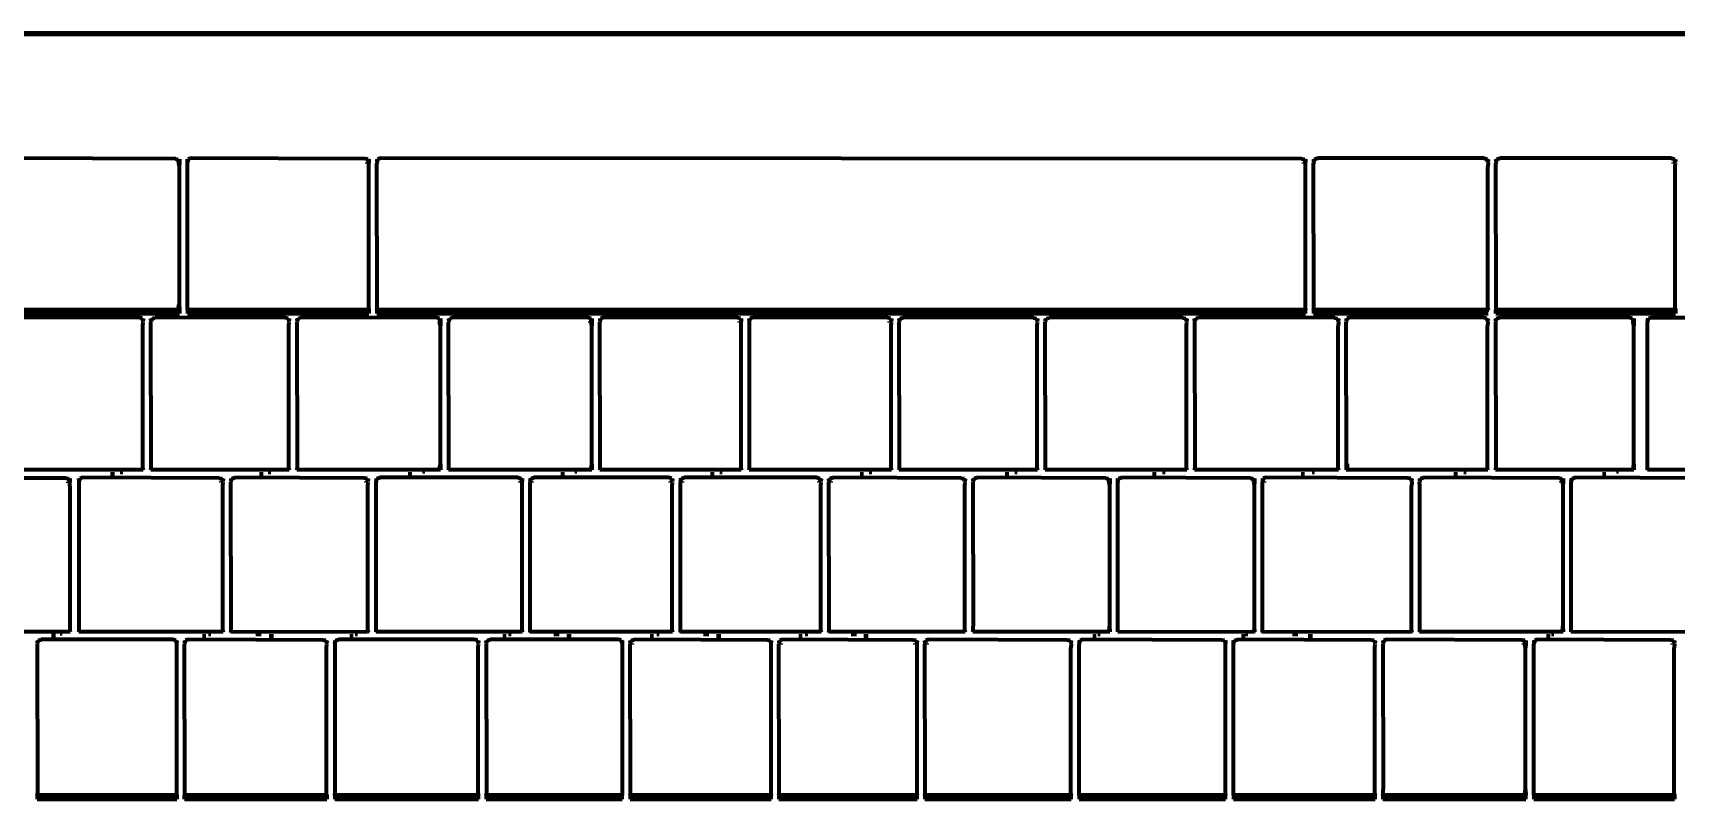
# Model space of a CAD drawing. Header units: millimetres. Extents: x 4307 to 31003, y 2809 to 20009.
# Drawn here: x 12712.1 to 12855.8, y 13490.4 to 13557.4 of the extents above; entities that cross this region are included whole.
import ezdxf

# ---------------------------------------------------------------- set-up
doc = ezdxf.new("R2010")
doc.units = ezdxf.units.MM
doc.layers.add('ProfileEdges', color=7, linetype='Continuous')

msp = doc.modelspace()

# ---------------------------------------------------------------- linework, layer by layer
for p, q in [((12709.82, 13546.4), (12724.61, 13546.44)), ((12724.82, 13546.38), (12724.95, 13546.4)), ((12724.95, 13546.06), (12724.87, 13546.06)), ((12725.64, 13546.4), (12725.72, 13546.4)), ((12725.72, 13546.06), (12725.64, 13546.06)), ((12725.72, 13546.4), (12741.18, 13546.44)), ((12741.52, 13546.06), (12741.18, 13546.06)), ((12741.43, 13546.4), (12741.52, 13546.4)), ((12742.2, 13546.4), (12742.29, 13546.4)), ((12742.29, 13546.4), (12823.09, 13546.44)), ((12823.43, 13546.06), (12823.09, 13546.06)), ((12823.34, 13546.4), (12823.43, 13546.4)), ((12824.12, 13546.4), (12824.2, 13546.4)), ((12824.2, 13546.4), (12839.3, 13546.4)), ((12839.3, 13546.4), (12839.39, 13546.4)), ((12839.39, 13546.06), (12839.3, 13546.06)), ((12840.07, 13546.4), (12840.16, 13546.4)), ((12840.16, 13546.4), (12855.69, 13546.4)), ((12855.77, 13546.06), (12855.43, 13546.06)), ((12855.69, 13546.4), (12855.77, 13546.4)), ((12721.42, 13532.48), (12721.68, 13532.48)), ((12721.68, 13532.48), (12721.77, 13532.48)), ((12721.77, 13532.15), (12721.68, 13532.15)), ((12722.45, 13532.48), (12722.54, 13532.48)), ((12722.54, 13532.15), (12722.45, 13532.15)), ((12734.18, 13532.48), (12734.44, 13532.48)), ((12734.44, 13532.48), (12734.53, 13532.48)), ((12734.53, 13532.15), (12734.44, 13532.15)), ((12735.21, 13532.48), (12735.3, 13532.48)), ((12735.3, 13532.15), (12735.21, 13532.15)), ((12747.44, 13532.48), (12747.7, 13532.48)), ((12747.7, 13532.48), (12747.78, 13532.48)), ((12747.78, 13532.15), (12747.7, 13532.15)), ((12748.47, 13532.48), (12748.55, 13532.48)), ((12760.68, 13532.48), (12760.94, 13532.48)), ((12760.94, 13532.15), (12760.68, 13532.15)), ((12760.94, 13532.48), (12761.02, 13532.48)), ((12761.02, 13532.15), (12760.94, 13532.15)), ((12761.71, 13532.48), (12761.79, 13532.48)), ((12761.79, 13532.48), (12762.05, 13532.48)), ((12773.74, 13532.48), (12774, 13532.48)), ((12774.08, 13532.15), (12773.74, 13532.15)), ((12774, 13532.48), (12774.08, 13532.48)), ((12774.77, 13532.48), (12774.85, 13532.48)), ((12774.85, 13532.48), (12775.11, 13532.48)), ((12786.87, 13532.48), (12787.12, 13532.48)), ((12787.21, 13532.15), (12786.87, 13532.15)), ((12787.12, 13532.48), (12787.21, 13532.48)), ((12787.89, 13532.48), (12787.98, 13532.48)), ((12787.98, 13532.15), (12787.89, 13532.15)), ((12787.98, 13532.48), (12788.24, 13532.48)), ((12799.64, 13532.48), (12799.89, 13532.48)), ((12799.89, 13532.48), (12799.98, 13532.48)), ((12799.98, 13532.15), (12799.89, 13532.15)), ((12800.66, 13532.48), (12800.75, 13532.48)), ((12800.75, 13532.15), (12800.66, 13532.15)), ((12812.7, 13532.48), (12812.95, 13532.48)), ((12812.95, 13532.48), (12813.04, 13532.48)), ((12813.04, 13532.15), (12812.95, 13532.15)), ((12813.72, 13532.48), (12813.81, 13532.48)), ((12813.81, 13532.15), (12813.72, 13532.15)), ((12825.96, 13532.48), (12826.21, 13532.48)), ((12826.21, 13532.48), (12826.3, 13532.48)), ((12826.3, 13532.15), (12826.21, 13532.15)), ((12826.98, 13532.48), (12827.07, 13532.48)), ((12827.07, 13532.48), (12827.33, 13532.48)), ((12839.02, 13532.48), (12839.27, 13532.48)), ((12839.27, 13532.48), (12839.36, 13532.48)), ((12839.36, 13532.15), (12839.27, 13532.15)), ((12840.04, 13532.48), (12840.13, 13532.48)), ((12840.13, 13532.48), (12840.39, 13532.48)), ((12851.8, 13532.48), (12851.95, 13532.48)), ((12852.01, 13532.47), (12852.14, 13532.48)), ((12852.14, 13532.15), (12852.07, 13532.15)), ((12853.32, 13532.48), (12853.41, 13532.48)), ((12853.32, 13532.15), (12853.41, 13532.15)), ((12853.41, 13532.48), (12853.66, 13532.48)), ((12715.28, 13518.49), (12715.37, 13518.49)), ((12716.16, 13518.49), (12716.25, 13518.49)), ((12716.25, 13518.49), (12728.42, 13518.52)), ((12728.68, 13518.49), (12728.76, 13518.49)), ((12729.45, 13518.49), (12729.53, 13518.49)), ((12729.53, 13518.49), (12741.11, 13518.52)), ((12741.37, 13518.49), (12741.45, 13518.49)), ((12742.14, 13518.49), (12742.22, 13518.49)), ((12742.22, 13518.49), (12754.84, 13518.49)), ((12754.84, 13518.49), (12754.93, 13518.49)), ((12755.61, 13518.49), (12755.7, 13518.49)), ((12755.7, 13518.49), (12767.98, 13518.49)), ((12767.98, 13518.49), (12768.07, 13518.49)), ((12768.75, 13518.49), (12768.84, 13518.49)), ((12768.84, 13518.49), (12780.96, 13518.49)), ((12780.96, 13518.49), (12781.05, 13518.49)), ((12781.73, 13518.49), (12781.82, 13518.49)), ((12781.82, 13518.49), (12793.31, 13518.52)), ((12793.57, 13518.49), (12793.66, 13518.49)), ((12794.34, 13518.49), (12794.43, 13518.49)), ((12794.43, 13518.49), (12805.97, 13518.52)), ((12806.18, 13518.47), (12806.31, 13518.49)), ((12807, 13518.49), (12807.08, 13518.49)), ((12807.08, 13518.49), (12818.62, 13518.52)), ((12818.83, 13518.47), (12818.96, 13518.49)), ((12819.65, 13518.49), (12819.73, 13518.49)), ((12819.73, 13518.49), (12832.37, 13518.52)), ((12832.62, 13518.49), (12832.71, 13518.49)), ((12833.39, 13518.49), (12833.48, 13518.49)), ((12833.48, 13518.49), (12845.61, 13518.52)), ((12845.83, 13518.47), (12845.96, 13518.49)), ((12846.64, 13518.49), (12846.73, 13518.49)), ((12846.73, 13518.49), (12858.33, 13518.52)), ((12715.03, 13518.15), (12715.37, 13518.15)), ((12728.76, 13518.15), (12728.42, 13518.15)), ((12729.53, 13518.15), (12729.45, 13518.15)), ((12741.45, 13518.15), (12741.11, 13518.15)), ((12742.22, 13518.15), (12742.14, 13518.15)), ((12754.93, 13518.15), (12754.58, 13518.15)), ((12755.95, 13518.15), (12755.61, 13518.15)), ((12768.07, 13518.15), (12767.72, 13518.15)), ((12769.09, 13518.15), (12768.75, 13518.15)), ((12781.05, 13518.15), (12780.7, 13518.15)), ((12782.08, 13518.15), (12781.73, 13518.15)), ((12793.66, 13518.15), (12793.57, 13518.15)), ((12806.31, 13518.15), (12806.22, 13518.15)), ((12807.08, 13518.15), (12807, 13518.15)), ((12818.96, 13518.15), (12818.89, 13518.15)), ((12819.99, 13518.15), (12819.65, 13518.15)), ((12832.71, 13518.15), (12832.62, 13518.15)), ((12833.48, 13518.15), (12833.39, 13518.15)), ((12845.88, 13518.15), (12845.61, 13518.15)), ((12845.96, 13518.15), (12845.88, 13518.15)), ((12846.73, 13518.15), (12846.64, 13518.15)), ((12712.49, 13504.32), (12712.58, 13504.32)), ((12712.49, 13503.98), (12712.58, 13503.98)), ((12712.58, 13504.32), (12724.63, 13504.32)), ((12724.63, 13504.32), (12724.71, 13504.32)), ((12725.4, 13504.32), (12725.48, 13504.32)), ((12725.48, 13503.98), (12725.4, 13503.98)), ((12725.48, 13504.32), (12737.49, 13504.35)), ((12737.75, 13504.32), (12737.83, 13504.32)), ((12737.83, 13503.98), (12737.75, 13503.98)), ((12738.52, 13504.32), (12738.6, 13504.32)), ((12738.6, 13504.32), (12751.01, 13504.32)), ((12751.01, 13504.32), (12751.09, 13504.32)), ((12751.09, 13503.98), (12751.01, 13503.98)), ((12751.78, 13504.32), (12751.86, 13504.32)), ((12751.86, 13503.98), (12751.78, 13503.98)), ((12751.86, 13504.32), (12763.58, 13504.32)), ((12763.58, 13504.32), (12763.67, 13504.32)), ((12764.35, 13504.32), (12764.44, 13504.32)), ((12764.7, 13503.98), (12764.35, 13503.98)), ((12764.44, 13504.32), (12776.34, 13504.35)), ((12776.59, 13504.32), (12776.68, 13504.32)), ((12777.37, 13504.32), (12777.45, 13504.32)), ((12777.71, 13503.98), (12777.37, 13503.98)), ((12777.45, 13504.32), (12789.11, 13504.35)), ((12789.37, 13503.98), (12789.11, 13503.98)), ((12789.37, 13504.32), (12789.45, 13504.32)), ((12790.14, 13504.32), (12790.22, 13504.32)), ((12790.48, 13503.98), (12790.14, 13503.98)), ((12790.22, 13504.32), (12802.59, 13504.35)), ((12802.85, 13504.32), (12802.93, 13504.32)), ((12802.93, 13503.98), (12802.85, 13503.98)), ((12803.62, 13504.32), (12803.7, 13504.32)), ((12803.7, 13503.98), (12803.62, 13503.98)), ((12803.7, 13504.32), (12816.08, 13504.35)), ((12816.34, 13504.32), (12816.43, 13504.32)), ((12816.43, 13503.98), (12816.34, 13503.98)), ((12817.11, 13504.32), (12817.2, 13504.32)), ((12817.2, 13503.98), (12817.11, 13503.98)), ((12817.2, 13504.32), (12829.16, 13504.35)), ((12829.41, 13504.32), (12829.5, 13504.32)), ((12829.5, 13503.98), (12829.41, 13503.98)), ((12830.19, 13504.32), (12830.27, 13504.32)), ((12830.27, 13503.98), (12830.19, 13503.98)), ((12830.27, 13504.32), (12842.35, 13504.35)), ((12842.6, 13503.98), (12842.35, 13503.98)), ((12842.6, 13504.32), (12842.69, 13504.32)), ((12842.69, 13503.98), (12842.6, 13503.98)), ((12843.38, 13504.32), (12843.46, 13504.32)), ((12843.46, 13503.98), (12843.38, 13503.98)), ((12843.46, 13504.32), (12855.35, 13504.35)), ((12855.69, 13503.98), (12855.35, 13503.98)), ((12855.61, 13504.32), (12855.69, 13504.32))]:
    msp.add_line(p, q)
at = {"layer": 'ProfileEdges', "lineweight": 211}
for p, q in [((12682.64, 13557.45), (12981.52, 13557.45)), ((12682.76, 13557.34), (12981.4, 13557.34)), ((12724.61, 13546.44), (12710.08, 13546.49)), ((12724.61, 13546.44), (12724.82, 13546.38)), ((12724.87, 13546.16), (12724.82, 13546.38)), ((12724.87, 13546.16), (12724.87, 13546.06)), ((12724.87, 13546.06), (12724.93, 13545.76)), ((12724.95, 13546.06), (12724.93, 13545.76)), ((12724.93, 13545.76), (12724.93, 13533.73)), ((12724.95, 13546.4), (12724.95, 13546.06)), ((12725.66, 13546.14), (12725.64, 13546.4)), ((12725.64, 13546.06), (12725.66, 13546.14)), ((12725.66, 13533.35), (12725.64, 13546.06)), ((12725.72, 13546.4), (12725.66, 13546.14)), ((12725.98, 13546.49), (12725.72, 13546.4)), ((12741.18, 13546.44), (12725.98, 13546.49)), ((12741.43, 13546.4), (12741.18, 13546.44)), ((12741.5, 13546.14), (12741.43, 13546.4)), ((12741.52, 13546.4), (12741.5, 13546.14)), ((12741.5, 13546.14), (12741.52, 13546.06)), ((12741.5, 13545.76), (12741.52, 13546.06)), ((12741.5, 13533.35), (12741.5, 13545.76)), ((12742.2, 13546.4), (12742.23, 13546.14)), ((12742.23, 13546.14), (12742.2, 13546.06)), ((12742.23, 13533.35), (12742.2, 13546.06)), ((12742.23, 13546.14), (12742.29, 13546.4)), ((12742.55, 13546.49), (12742.29, 13546.4)), ((12823.09, 13546.44), (12742.55, 13546.49)), ((12823.09, 13546.44), (12823.34, 13546.4)), ((12823.41, 13546.14), (12823.34, 13546.4)), ((12823.43, 13546.4), (12823.41, 13546.14)), ((12823.43, 13546.06), (12823.41, 13546.14)), ((12823.41, 13545.76), (12823.43, 13546.06)), ((12823.41, 13533.35), (12823.41, 13545.76)), ((12824.12, 13546.4), (12824.14, 13546.14)), ((12824.14, 13546.14), (12824.12, 13546.06)), ((12824.14, 13533.73), (12824.12, 13546.06)), ((12824.14, 13546.14), (12824.2, 13546.4)), ((12824.2, 13546.4), (12824.46, 13546.49)), ((12839.04, 13546.49), (12824.46, 13546.49)), ((12839.04, 13546.49), (12839.3, 13546.4)), ((12839.36, 13546.14), (12839.3, 13546.4)), ((12839.39, 13546.4), (12839.36, 13546.14)), ((12839.36, 13546.14), (12839.39, 13546.06)), ((12839.39, 13546.06), (12839.36, 13545.76)), ((12839.36, 13533.35), (12839.36, 13545.76)), ((12840.07, 13546.4), (12840.09, 13546.14)), ((12840.09, 13546.14), (12840.07, 13546.06)), ((12840.09, 13533.73), (12840.07, 13546.06)), ((12840.09, 13546.14), (12840.16, 13546.4)), ((12840.16, 13546.4), (12840.41, 13546.49)), ((12855.43, 13546.49), (12840.41, 13546.49)), ((12855.43, 13546.49), (12855.69, 13546.4)), ((12855.75, 13546.14), (12855.69, 13546.4)), ((12855.77, 13546.4), (12855.75, 13546.14)), ((12855.77, 13546.06), (12855.75, 13546.14)), ((12855.75, 13545.76), (12855.77, 13546.06)), ((12855.75, 13533.35), (12855.75, 13545.76)), ((12709.74, 13532.9), (12724.95, 13532.9)), ((12724.87, 13533.23), (12709.81, 13533.23)), ((12724.61, 13533), (12710.08, 13533)), ((12724.87, 13533.09), (12724.61, 13533)), ((12724.87, 13533.42), (12724.93, 13533.73)), ((12724.87, 13533.42), (12724.87, 13533.23)), ((12724.87, 13533.09), (12724.87, 13533.23)), ((12724.95, 13533.23), (12724.87, 13533.23)), ((12724.93, 13533.73), (12724.95, 13533.23)), ((12724.95, 13533.23), (12724.95, 13532.9)), ((12725.64, 13533.23), (12725.66, 13533.35)), ((12725.64, 13533.23), (12725.64, 13532.9)), ((12725.69, 13533.23), (12725.64, 13533.23)), ((12725.64, 13532.9), (12741.52, 13532.9)), ((12725.66, 13533.35), (12725.69, 13533.23)), ((12725.69, 13533.23), (12725.72, 13533.09)), ((12741.47, 13533.23), (12725.69, 13533.23)), ((12725.98, 13533.05), (12725.72, 13533.09)), ((12741.18, 13533.05), (12725.98, 13533.05)), ((12741.43, 13533.09), (12741.18, 13533.05)), ((12741.43, 13533.09), (12741.47, 13533.23)), ((12741.47, 13533.23), (12741.5, 13533.35)), ((12741.52, 13533.23), (12741.47, 13533.23)), ((12741.5, 13533.35), (12741.52, 13533.23)), ((12741.52, 13533.23), (12741.52, 13532.9)), ((12742.2, 13533.23), (12742.23, 13533.35)), ((12742.2, 13533.23), (12742.2, 13532.9)), ((12742.28, 13533.23), (12742.2, 13533.23)), ((12742.2, 13532.9), (12823.43, 13532.9)), ((12742.28, 13533.23), (12742.23, 13533.35)), ((12742.33, 13533.1), (12742.28, 13533.23)), ((12823.38, 13533.23), (12742.28, 13533.23)), ((12742.55, 13533), (12742.33, 13533.1)), ((12823.09, 13533), (12742.55, 13533)), ((12823.09, 13533), (12823.34, 13533.09)), ((12823.34, 13533.09), (12823.38, 13533.23)), ((12823.38, 13533.23), (12823.41, 13533.35)), ((12823.43, 13533.23), (12823.38, 13533.23)), ((12823.41, 13533.35), (12823.43, 13533.23)), ((12823.43, 13532.9), (12823.43, 13533.23)), ((12824.12, 13533.23), (12824.14, 13533.35)), ((12824.12, 13533.23), (12824.12, 13532.9)), ((12824.16, 13533.23), (12824.12, 13533.23)), ((12824.12, 13532.9), (12839.39, 13532.9)), ((12824.14, 13533.35), (12824.14, 13533.73)), ((12824.14, 13533.35), (12824.16, 13533.23)), ((12824.16, 13533.23), (12824.2, 13533.09)), ((12839.34, 13533.23), (12824.16, 13533.23)), ((12824.2, 13533.09), (12824.46, 13533)), ((12839.04, 13533), (12824.46, 13533)), ((12839.04, 13533), (12839.3, 13533.09)), ((12839.3, 13533.09), (12839.34, 13533.23)), ((12839.34, 13533.23), (12839.36, 13533.35)), ((12839.39, 13533.23), (12839.34, 13533.23)), ((12839.36, 13533.35), (12839.39, 13533.23)), ((12840.09, 13533.35), (12840.07, 13533.23)), ((12840.07, 13532.9), (12840.07, 13533.23)), ((12840.12, 13533.23), (12840.07, 13533.23)), ((12840.07, 13532.9), (12855.77, 13532.9)), ((12840.09, 13533.35), (12840.09, 13533.73)), ((12840.09, 13533.35), (12840.12, 13533.23)), ((12840.12, 13533.23), (12840.16, 13533.09)), ((12855.72, 13533.23), (12840.12, 13533.23)), ((12840.16, 13533.09), (12840.41, 13533)), ((12855.43, 13533), (12840.41, 13533)), ((12855.43, 13533), (12855.69, 13533.09)), ((12855.72, 13533.23), (12855.69, 13533.09)), ((12855.75, 13533.35), (12855.72, 13533.23)), ((12855.77, 13533.23), (12855.72, 13533.23)), ((12855.75, 13533.35), (12855.77, 13533.23)), ((12855.77, 13533.23), (12855.77, 13532.9)), ((12721.42, 13532.57), (12710.08, 13532.57)), ((12721.68, 13532.48), (12721.42, 13532.57)), ((12721.68, 13532.48), (12721.75, 13532.22)), ((12721.77, 13532.48), (12721.75, 13532.22)), ((12721.77, 13532.15), (12721.75, 13532.22)), ((12721.75, 13531.84), (12721.77, 13532.15)), ((12721.75, 13519.35), (12721.75, 13531.84)), ((12722.47, 13532.22), (12722.45, 13532.48)), ((12722.45, 13532.15), (12722.47, 13532.22)), ((12722.47, 13519.35), (12722.45, 13532.15)), ((12722.54, 13532.48), (12722.47, 13532.22)), ((12722.54, 13532.48), (12722.64, 13532.48)), ((12722.64, 13532.48), (12722.79, 13532.57)), ((12734.18, 13532.52), (12722.79, 13532.57)), ((12734.44, 13532.48), (12734.18, 13532.52)), ((12734.44, 13532.48), (12734.5, 13532.22)), ((12734.53, 13532.48), (12734.5, 13532.22)), ((12734.53, 13532.15), (12734.5, 13532.22)), ((12734.5, 13531.84), (12734.53, 13532.15)), ((12734.5, 13519.35), (12734.5, 13531.84)), ((12735.21, 13532.48), (12735.23, 13532.22)), ((12735.23, 13532.22), (12735.21, 13532.15)), ((12735.21, 13532.15), (12735.23, 13519.35)), ((12735.3, 13532.48), (12735.23, 13532.22)), ((12735.3, 13532.48), (12735.4, 13532.48)), ((12735.55, 13532.57), (12735.4, 13532.48)), ((12747.44, 13532.52), (12735.55, 13532.57)), ((12747.7, 13532.48), (12747.44, 13532.52)), ((12747.7, 13532.48), (12747.7, 13532.15)), ((12747.76, 13531.84), (12747.7, 13532.15)), ((12747.78, 13532.15), (12747.76, 13531.84)), ((12747.76, 13519.73), (12747.76, 13531.84)), ((12747.78, 13532.48), (12747.78, 13532.15)), ((12748.47, 13532.48), (12748.49, 13532.22)), ((12748.49, 13532.22), (12748.47, 13532.15)), ((12748.49, 13519.35), (12748.47, 13532.15)), ((12748.55, 13532.48), (12748.49, 13532.22)), ((12748.55, 13532.48), (12748.66, 13532.48)), ((12748.81, 13532.57), (12748.66, 13532.48)), ((12760.68, 13532.52), (12748.81, 13532.57)), ((12760.94, 13532.48), (12760.68, 13532.52)), ((12760.94, 13532.15), (12760.94, 13532.48)), ((12761, 13531.84), (12760.94, 13532.15)), ((12761.02, 13532.15), (12761, 13531.84)), ((12761, 13519.73), (12761, 13531.84)), ((12761.02, 13532.48), (12761.02, 13532.15)), ((12761.71, 13532.48), (12761.73, 13532.22)), ((12761.73, 13532.22), (12761.71, 13532.15)), ((12761.73, 13519.35), (12761.71, 13532.15)), ((12761.73, 13532.22), (12761.79, 13532.48)), ((12762.05, 13532.57), (12761.79, 13532.48)), ((12773.74, 13532.52), (12762.05, 13532.57)), ((12774, 13532.48), (12773.74, 13532.52)), ((12774, 13532.48), (12774.06, 13532.22)), ((12774.08, 13532.48), (12774.06, 13532.22)), ((12774.08, 13532.15), (12774.06, 13532.22)), ((12774.06, 13531.84), (12774.08, 13532.15)), ((12774.06, 13519.35), (12774.06, 13531.84)), ((12774.79, 13532.22), (12774.77, 13532.48)), ((12774.79, 13532.22), (12774.85, 13532.48)), ((12774.79, 13519.35), (12774.79, 13532.22)), ((12775.11, 13532.57), (12774.85, 13532.48)), ((12786.87, 13532.52), (12775.11, 13532.57)), ((12787.12, 13532.48), (12786.87, 13532.52)), ((12787.12, 13532.48), (12787.19, 13532.22)), ((12787.21, 13532.48), (12787.19, 13532.22)), ((12787.19, 13532.22), (12787.21, 13532.15)), ((12787.19, 13531.84), (12787.21, 13532.15)), ((12787.19, 13519.35), (12787.19, 13531.84)), ((12787.92, 13532.22), (12787.89, 13532.48)), ((12787.89, 13532.15), (12787.92, 13532.22)), ((12787.92, 13519.35), (12787.89, 13532.15)), ((12787.92, 13532.22), (12787.98, 13532.48)), ((12787.98, 13532.48), (12788.24, 13532.57)), ((12799.64, 13532.52), (12788.24, 13532.57)), ((12799.64, 13532.52), (12799.89, 13532.48)), ((12799.89, 13532.48), (12799.96, 13532.22)), ((12799.98, 13532.48), (12799.96, 13532.22)), ((12799.98, 13532.15), (12799.96, 13532.22)), ((12799.96, 13531.84), (12799.98, 13532.15)), ((12799.96, 13519.35), (12799.96, 13531.84)), ((12800.66, 13532.48), (12800.69, 13532.22)), ((12800.69, 13532.22), (12800.66, 13532.15)), ((12800.69, 13519.35), (12800.66, 13532.15)), ((12800.69, 13532.22), (12800.75, 13532.48)), ((12800.75, 13532.48), (12800.86, 13532.48)), ((12800.86, 13532.48), (12801.01, 13532.57)), ((12812.7, 13532.52), (12801.01, 13532.57)), ((12812.7, 13532.52), (12812.95, 13532.48)), ((12812.95, 13532.48), (12813.02, 13532.22)), ((12813.04, 13532.48), (12813.02, 13532.22)), ((12813.02, 13532.22), (12813.04, 13532.15)), ((12813.02, 13531.84), (12813.04, 13532.15)), ((12813.02, 13519.35), (12813.02, 13531.84)), ((12813.75, 13532.22), (12813.72, 13532.48)), ((12813.72, 13532.15), (12813.75, 13532.22)), ((12813.72, 13532.15), (12813.75, 13519.73)), ((12813.81, 13532.48), (12813.75, 13532.22)), ((12813.81, 13532.48), (12813.92, 13532.48)), ((12814.07, 13532.57), (12813.92, 13532.48)), ((12825.96, 13532.52), (12814.07, 13532.57)), ((12825.96, 13532.52), (12826.21, 13532.48)), ((12826.21, 13532.48), (12826.28, 13532.22)), ((12826.3, 13532.48), (12826.28, 13532.22)), ((12826.28, 13532.22), (12826.3, 13532.15)), ((12826.3, 13532.15), (12826.28, 13531.84)), ((12826.28, 13519.35), (12826.28, 13531.84)), ((12826.98, 13532.48), (12827, 13532.22)), ((12827, 13532.22), (12826.98, 13532.15)), ((12827, 13519.35), (12826.98, 13532.15)), ((12827, 13532.22), (12827.07, 13532.48)), ((12827.33, 13532.57), (12827.07, 13532.48)), ((12839.02, 13532.52), (12827.33, 13532.57)), ((12839.27, 13532.48), (12839.02, 13532.52)), ((12839.27, 13532.48), (12839.34, 13532.22)), ((12839.36, 13532.48), (12839.34, 13532.22)), ((12839.34, 13532.22), (12839.36, 13532.15)), ((12839.36, 13532.15), (12839.34, 13531.84)), ((12839.34, 13519.35), (12839.34, 13531.84)), ((12840.04, 13532.48), (12840.06, 13532.22)), ((12840.06, 13532.22), (12840.04, 13532.15)), ((12840.04, 13532.15), (12840.06, 13519.35)), ((12840.06, 13532.22), (12840.13, 13532.48)), ((12840.13, 13532.48), (12840.39, 13532.57)), ((12851.8, 13532.52), (12840.39, 13532.57)), ((12851.95, 13532.48), (12851.8, 13532.52)), ((12852.01, 13532.47), (12851.95, 13532.48)), ((12852.01, 13532.47), (12852.06, 13532.24)), ((12852.07, 13532.15), (12852.06, 13532.24)), ((12852.12, 13531.84), (12852.07, 13532.15)), ((12852.14, 13532.15), (12852.12, 13531.84)), ((12852.12, 13519.73), (12852.12, 13531.84)), ((12852.14, 13532.48), (12852.14, 13532.15)), ((12853.32, 13532.48), (12853.34, 13532.22)), ((12853.34, 13532.22), (12853.32, 13532.15)), ((12853.34, 13519.35), (12853.32, 13532.15)), ((12853.34, 13532.22), (12853.41, 13532.48)), ((12853.66, 13532.52), (12853.41, 13532.48)), ((12887.65, 13532.52), (12853.66, 13532.52)), ((12747.7, 13519.34), (12747.76, 13519.73)), ((12747.76, 13519.73), (12747.78, 13519.24)), ((12760.94, 13519.34), (12761, 13519.73)), ((12761, 13519.73), (12761.02, 13519.24)), ((12813.75, 13519.73), (12813.75, 13519.35)), ((12827.07, 13519.75), (12827.07, 13519.23)), ((12852.07, 13519.24), (12852.12, 13519.73)), ((12852.12, 13519.73), (12852.14, 13519.24)), ((12715.03, 13518.52), (12693.92, 13518.52)), ((12721.72, 13519.24), (12709.81, 13519.24)), ((12715.03, 13518.52), (12715.28, 13518.49)), ((12715.35, 13518.23), (12715.28, 13518.49)), ((12715.37, 13518.49), (12715.35, 13518.23)), ((12716.18, 13518.23), (12716.16, 13518.49)), ((12716.18, 13518.23), (12716.25, 13518.49)), ((12716.51, 13518.58), (12716.25, 13518.49)), ((12728.42, 13518.52), (12716.51, 13518.58)), ((12718.92, 13518.9), (12719.27, 13518.9)), ((12720, 13519), (12719.75, 13519)), ((12721.72, 13519.24), (12721.75, 13519.35)), ((12721.77, 13519.24), (12721.72, 13519.24)), ((12721.75, 13519.35), (12721.77, 13519.24)), ((12722.45, 13519.24), (12722.47, 13519.35)), ((12722.5, 13519.24), (12722.45, 13519.24)), ((12722.47, 13519.35), (12722.5, 13519.24)), ((12734.48, 13519.24), (12722.5, 13519.24)), ((12728.42, 13518.52), (12728.68, 13518.49)), ((12728.74, 13518.23), (12728.68, 13518.49)), ((12728.76, 13518.49), (12728.74, 13518.23)), ((12729.45, 13518.49), (12729.47, 13518.23)), ((12729.47, 13518.23), (12729.53, 13518.49)), ((12729.53, 13518.49), (12729.79, 13518.58)), ((12741.11, 13518.52), (12729.79, 13518.58)), ((12731.96, 13518.9), (12732.26, 13518.9)), ((12732.93, 13519), (12732.71, 13519)), ((12734.48, 13519.24), (12734.5, 13519.35)), ((12734.53, 13519.24), (12734.48, 13519.24)), ((12734.5, 13519.35), (12734.53, 13519.24)), ((12735.21, 13519.24), (12735.23, 13519.35)), ((12735.26, 13519.24), (12735.21, 13519.24)), ((12735.23, 13519.35), (12735.26, 13519.24)), ((12747.68, 13519.24), (12735.26, 13519.24)), ((12741.37, 13518.49), (12741.11, 13518.52)), ((12741.43, 13518.23), (12741.37, 13518.49)), ((12741.45, 13518.49), (12741.43, 13518.23)), ((12742.14, 13518.49), (12742.16, 13518.23)), ((12742.16, 13518.23), (12742.22, 13518.49)), ((12742.22, 13518.49), (12742.48, 13518.58)), ((12754.58, 13518.58), (12742.48, 13518.58)), ((12744.96, 13518.9), (12745.27, 13518.9)), ((12746.39, 13519.05), (12746.21, 13519.05)), ((12747.68, 13519.24), (12747.7, 13519.34)), ((12747.78, 13519.24), (12747.68, 13519.24)), ((12748.47, 13519.24), (12748.49, 13519.35)), ((12748.54, 13519.24), (12748.47, 13519.24)), ((12748.54, 13519.24), (12748.49, 13519.35)), ((12760.92, 13519.24), (12748.54, 13519.24)), ((12754.58, 13518.58), (12754.84, 13518.49)), ((12754.91, 13518.23), (12754.84, 13518.49)), ((12754.93, 13518.49), (12754.91, 13518.23)), ((12755.61, 13518.49), (12755.63, 13518.23)), ((12755.63, 13518.23), (12755.7, 13518.49)), ((12755.7, 13518.49), (12755.95, 13518.58)), ((12767.72, 13518.58), (12755.95, 13518.58)), ((12758.31, 13518.9), (12758.61, 13518.9)), ((12759.69, 13519.05), (12759.51, 13519.05)), ((12760.92, 13519.24), (12760.94, 13519.34)), ((12761.02, 13519.24), (12760.92, 13519.24)), ((12761.71, 13519.24), (12761.73, 13519.35)), ((12761.76, 13519.24), (12761.71, 13519.24)), ((12761.73, 13519.35), (12761.76, 13519.24)), ((12774.03, 13519.24), (12761.76, 13519.24)), ((12767.98, 13518.49), (12767.72, 13518.58)), ((12768.04, 13518.23), (12767.98, 13518.49)), ((12768.07, 13518.49), (12768.04, 13518.23)), ((12768.75, 13518.49), (12768.77, 13518.23)), ((12768.77, 13518.23), (12768.84, 13518.49)), ((12768.84, 13518.49), (12769.09, 13518.58)), ((12780.7, 13518.58), (12769.09, 13518.58)), ((12771.4, 13518.9), (12771.71, 13518.9)), ((12772.41, 13519), (12772.19, 13519)), ((12774.03, 13519.24), (12774.06, 13519.35)), ((12774.08, 13519.24), (12774.03, 13519.24)), ((12774.06, 13519.35), (12774.08, 13519.24)), ((12774.77, 13519.24), (12774.79, 13519.35)), ((12774.84, 13519.24), (12774.77, 13519.24)), ((12774.84, 13519.24), (12774.79, 13519.35)), ((12787.16, 13519.24), (12774.84, 13519.24)), ((12780.7, 13518.58), (12780.96, 13518.49)), ((12781.03, 13518.23), (12780.96, 13518.49)), ((12781.05, 13518.49), (12781.03, 13518.23)), ((12781.75, 13518.23), (12781.73, 13518.49)), ((12781.82, 13518.49), (12781.75, 13518.23)), ((12781.82, 13518.49), (12782.08, 13518.58)), ((12793.31, 13518.52), (12782.08, 13518.58)), ((12784.47, 13518.9), (12784.77, 13518.9)), ((12785.49, 13519), (12785.27, 13519)), ((12787.16, 13519.24), (12787.19, 13519.35)), ((12787.21, 13519.24), (12787.16, 13519.24)), ((12787.19, 13519.35), (12787.21, 13519.24)), ((12787.89, 13519.24), (12787.92, 13519.35)), ((12787.94, 13519.24), (12787.89, 13519.24)), ((12787.92, 13519.35), (12787.94, 13519.24)), ((12799.93, 13519.24), (12787.94, 13519.24)), ((12793.31, 13518.52), (12793.57, 13518.49)), ((12793.64, 13518.23), (12793.57, 13518.49)), ((12793.66, 13518.49), (12793.64, 13518.23)), ((12794.34, 13518.49), (12794.36, 13518.23)), ((12794.36, 13518.23), (12794.43, 13518.49)), ((12794.43, 13518.49), (12794.68, 13518.58)), ((12805.97, 13518.52), (12794.68, 13518.58)), ((12797.16, 13518.9), (12797.47, 13518.9)), ((12798.21, 13519), (12797.99, 13519)), ((12799.93, 13519.24), (12799.96, 13519.35)), ((12799.98, 13519.24), (12799.93, 13519.24)), ((12799.96, 13519.35), (12799.98, 13519.24)), ((12800.66, 13519.24), (12800.69, 13519.35)), ((12800.72, 13519.23), (12800.66, 13519.24)), ((12800.69, 13519.35), (12800.72, 13519.23)), ((12812.99, 13519.24), (12800.72, 13519.23)), ((12805.97, 13518.52), (12806.18, 13518.47)), ((12806.22, 13518.24), (12806.18, 13518.47)), ((12806.31, 13518.49), (12806.31, 13518.15)), ((12807.02, 13518.23), (12807, 13518.49)), ((12807.02, 13518.23), (12807.08, 13518.49)), ((12807.08, 13518.49), (12807.34, 13518.58)), ((12818.62, 13518.52), (12807.34, 13518.58)), ((12810.04, 13518.9), (12810.35, 13518.9)), ((12811.14, 13519), (12810.92, 13519)), ((12812.99, 13519.24), (12813.02, 13519.35)), ((12813.04, 13519.24), (12812.99, 13519.24)), ((12813.02, 13519.35), (12813.04, 13519.24)), ((12813.72, 13519.24), (12813.75, 13519.35)), ((12813.78, 13519.23), (12813.72, 13519.24)), ((12813.75, 13519.35), (12813.78, 13519.23)), ((12826.25, 13519.24), (12813.78, 13519.23)), ((12818.62, 13518.52), (12818.83, 13518.47)), ((12818.88, 13518.24), (12818.83, 13518.47)), ((12818.96, 13518.49), (12818.96, 13518.15)), ((12819.65, 13518.49), (12819.67, 13518.23)), ((12819.73, 13518.49), (12819.67, 13518.23)), ((12819.99, 13518.58), (12819.73, 13518.49)), ((12832.37, 13518.52), (12819.99, 13518.58)), ((12823.03, 13518.9), (12823.34, 13518.9)), ((12824.2, 13519), (12823.99, 13519)), ((12826.25, 13519.24), (12826.28, 13519.35)), ((12826.3, 13519.24), (12826.25, 13519.24)), ((12826.28, 13519.35), (12826.3, 13519.24)), ((12826.98, 13519.24), (12827, 13519.35)), ((12827.03, 13519.23), (12826.98, 13519.24)), ((12827, 13519.35), (12827.03, 13519.23)), ((12827.07, 13519.23), (12827.03, 13519.23)), ((12839.31, 13519.23), (12827.07, 13519.23)), ((12832.62, 13518.49), (12832.37, 13518.52)), ((12832.62, 13518.49), (12832.69, 13518.23)), ((12832.71, 13518.49), (12832.69, 13518.23)), ((12833.39, 13518.49), (12833.42, 13518.23)), ((12833.42, 13518.23), (12833.48, 13518.49)), ((12833.48, 13518.49), (12833.74, 13518.58)), ((12845.61, 13518.52), (12833.74, 13518.58)), ((12836.4, 13518.9), (12836.7, 13518.9)), ((12837.48, 13519), (12837.27, 13519)), ((12839.34, 13519.35), (12839.31, 13519.23)), ((12839.36, 13519.24), (12839.31, 13519.23)), ((12839.36, 13519.24), (12839.34, 13519.35)), ((12840.04, 13519.24), (12840.06, 13519.35)), ((12840.09, 13519.23), (12840.04, 13519.24)), ((12840.06, 13519.35), (12840.09, 13519.23)), ((12852.07, 13519.24), (12840.09, 13519.23)), ((12845.61, 13518.52), (12845.83, 13518.47)), ((12845.87, 13518.24), (12845.83, 13518.47)), ((12845.96, 13518.49), (12845.96, 13518.15)), ((12846.64, 13518.49), (12846.66, 13518.23)), ((12846.66, 13518.23), (12846.73, 13518.49)), ((12846.73, 13518.49), (12846.98, 13518.58)), ((12858.33, 13518.52), (12846.98, 13518.58)), ((12849.39, 13518.9), (12849.69, 13518.9)), ((12850.78, 13519.05), (12850.61, 13519.05)), ((12852.14, 13519.24), (12852.07, 13519.24)), ((12853.32, 13519.24), (12853.34, 13519.35)), ((12853.39, 13519.24), (12853.32, 13519.24)), ((12853.39, 13519.24), (12853.34, 13519.35)), ((12887.92, 13519.24), (12853.39, 13519.24)), ((12715.35, 13518.23), (12715.37, 13518.15)), ((12715.35, 13517.85), (12715.37, 13518.15)), ((12715.35, 13517.85), (12715.37, 13505.56)), ((12716.18, 13505.18), (12716.18, 13518.23)), ((12728.76, 13518.15), (12728.74, 13518.23)), ((12728.74, 13517.85), (12728.76, 13518.15)), ((12728.74, 13505.18), (12728.74, 13517.85)), ((12729.47, 13518.23), (12729.45, 13518.15)), ((12729.47, 13505.18), (12729.45, 13518.15)), ((12741.45, 13518.15), (12741.43, 13518.23)), ((12741.43, 13517.85), (12741.45, 13518.15)), ((12741.43, 13505.18), (12741.43, 13517.85)), ((12742.16, 13518.23), (12742.14, 13518.15)), ((12742.16, 13517.85), (12742.14, 13518.15)), ((12742.16, 13505.18), (12742.16, 13517.85)), ((12754.93, 13518.15), (12754.91, 13518.23)), ((12754.91, 13517.85), (12754.93, 13518.15)), ((12754.91, 13505.18), (12754.91, 13517.85)), ((12755.63, 13518.23), (12755.61, 13518.15)), ((12755.63, 13517.85), (12755.61, 13518.15)), ((12755.63, 13505.18), (12755.63, 13517.85)), ((12768.07, 13518.15), (12768.04, 13518.23)), ((12768.04, 13517.85), (12768.07, 13518.15)), ((12768.04, 13505.18), (12768.04, 13517.85)), ((12768.77, 13518.23), (12768.75, 13518.15)), ((12768.77, 13517.85), (12768.75, 13518.15)), ((12768.77, 13505.18), (12768.77, 13517.85)), ((12781.05, 13518.15), (12781.03, 13518.23)), ((12781.03, 13517.85), (12781.05, 13518.15)), ((12781.03, 13505.18), (12781.03, 13517.85)), ((12781.73, 13518.15), (12781.75, 13518.23)), ((12781.75, 13505.18), (12781.73, 13518.15)), ((12793.64, 13518.23), (12793.66, 13518.15)), ((12793.64, 13517.85), (12793.66, 13518.15)), ((12793.64, 13505.18), (12793.64, 13517.85)), ((12794.36, 13518.23), (12794.34, 13518.15)), ((12794.34, 13518.15), (12794.36, 13505.56)), ((12806.22, 13518.24), (12806.22, 13518.15)), ((12806.22, 13518.15), (12806.29, 13517.85)), ((12806.31, 13518.15), (12806.29, 13517.85)), ((12806.29, 13517.85), (12806.29, 13505.56)), ((12807.02, 13518.23), (12807, 13518.15)), ((12807.02, 13517.85), (12807, 13518.15)), ((12807.02, 13505.18), (12807.02, 13517.85)), ((12818.88, 13518.24), (12818.89, 13518.15)), ((12818.89, 13518.15), (12818.94, 13517.85)), ((12818.96, 13518.15), (12818.94, 13517.85)), ((12818.94, 13517.85), (12818.94, 13505.56)), ((12819.67, 13518.23), (12819.65, 13518.15)), ((12819.67, 13505.18), (12819.65, 13518.15)), ((12832.69, 13518.23), (12832.71, 13518.15)), ((12832.71, 13518.15), (12832.69, 13517.85)), ((12832.69, 13505.18), (12832.69, 13517.85)), ((12833.42, 13518.23), (12833.39, 13518.15)), ((12833.42, 13517.85), (12833.39, 13518.15)), ((12833.42, 13505.18), (12833.42, 13517.85)), ((12845.87, 13518.24), (12845.88, 13518.15)), ((12845.88, 13518.15), (12845.93, 13517.85)), ((12845.96, 13518.15), (12845.93, 13517.85)), ((12845.93, 13517.85), (12845.93, 13505.56)), ((12846.66, 13518.23), (12846.64, 13518.15)), ((12846.66, 13517.85), (12846.64, 13518.15)), ((12846.66, 13505.18), (12846.66, 13517.85)), ((12715.37, 13505.56), (12715.37, 13505.18)), ((12794.36, 13505.18), (12794.36, 13505.56)), ((12806.24, 13505.07), (12806.29, 13505.56)), ((12806.29, 13505.56), (12806.31, 13505.07)), ((12818.94, 13505.56), (12818.89, 13505.04)), ((12818.94, 13505.56), (12818.96, 13505.07)), ((12845.88, 13505.07), (12845.93, 13505.56)), ((12845.93, 13505.56), (12845.96, 13505.07)), ((12715.34, 13505.07), (12693.66, 13505.07)), ((12712.49, 13504.32), (12712.52, 13504.06)), ((12712.52, 13504.06), (12712.49, 13503.98)), ((12712.49, 13503.98), (12712.52, 13490.89)), ((12712.52, 13504.06), (12712.58, 13504.32)), ((12712.58, 13504.32), (12712.84, 13504.41)), ((12724.37, 13504.41), (12712.84, 13504.41)), ((12714.1, 13504.73), (12713.76, 13504.73)), ((12714.69, 13504.89), (12714.51, 13504.89)), ((12715.34, 13505.07), (12715.37, 13505.18)), ((12715.39, 13505.07), (12715.34, 13505.07)), ((12715.37, 13505.18), (12715.39, 13505.07)), ((12716.16, 13505.07), (12716.18, 13505.18)), ((12716.21, 13505.06), (12716.16, 13505.07)), ((12716.18, 13505.18), (12716.21, 13505.06)), ((12728.71, 13505.06), (12716.21, 13505.06)), ((12724.63, 13504.32), (12724.37, 13504.41)), ((12724.63, 13504.32), (12724.69, 13504.06)), ((12724.71, 13504.32), (12724.69, 13504.06)), ((12724.69, 13504.06), (12724.69, 13490.89)), ((12725.4, 13504.32), (12725.42, 13504.06)), ((12725.42, 13504.06), (12725.4, 13503.98)), ((12725.42, 13490.89), (12725.4, 13503.98)), ((12725.42, 13504.06), (12725.48, 13504.32)), ((12725.74, 13504.41), (12725.48, 13504.32)), ((12737.49, 13504.35), (12725.74, 13504.41)), ((12726.96, 13504.73), (12727.26, 13504.73)), ((12727.7, 13504.83), (12727.49, 13504.83)), ((12728.74, 13505.18), (12728.71, 13505.06)), ((12728.76, 13505.07), (12728.71, 13505.06)), ((12728.74, 13505.18), (12728.76, 13505.07)), ((12729.45, 13505.07), (12729.47, 13505.18)), ((12729.45, 13505.07), (12729.45, 13505.01)), ((12729.5, 13505.07), (12729.45, 13505.07)), ((12729.47, 13505.18), (12729.5, 13505.07)), ((12729.5, 13505.07), (12729.51, 13505.01)), ((12741.4, 13505.05), (12729.5, 13505.07)), ((12732.09, 13504.83), (12731.62, 13504.83)), ((12732.8, 13504.73), (12733.18, 13504.73)), ((12737.75, 13504.32), (12737.49, 13504.35)), ((12737.75, 13504.32), (12737.81, 13504.06)), ((12737.83, 13504.32), (12737.81, 13504.06)), ((12737.81, 13504.06), (12737.83, 13503.98)), ((12737.81, 13503.68), (12737.83, 13503.98)), ((12738.52, 13504.32), (12738.54, 13504.06)), ((12738.54, 13504.06), (12738.52, 13503.98)), ((12738.52, 13503.98), (12738.54, 13490.89)), ((12738.54, 13504.06), (12738.6, 13504.32)), ((12738.6, 13504.32), (12738.86, 13504.41)), ((12750.75, 13504.41), (12738.86, 13504.41)), ((12739.84, 13504.73), (12740.15, 13504.73)), ((12740.53, 13504.83), (12740.31, 13504.83)), ((12741.43, 13505.18), (12741.4, 13505.05)), ((12741.45, 13505.07), (12741.4, 13505.05)), ((12741.43, 13505.18), (12741.45, 13505.07)), ((12742.14, 13505.07), (12742.16, 13505.18)), ((12742.21, 13505.07), (12742.14, 13505.07)), ((12742.21, 13505.07), (12742.16, 13505.18)), ((12754.87, 13505.06), (12742.21, 13505.07)), ((12751.01, 13504.32), (12750.75, 13504.41)), ((12751.01, 13504.32), (12751.07, 13504.06)), ((12751.09, 13504.32), (12751.07, 13504.06)), ((12751.09, 13503.98), (12751.07, 13504.06)), ((12751.07, 13503.68), (12751.09, 13503.98)), ((12751.8, 13504.06), (12751.78, 13504.32)), ((12751.8, 13504.06), (12751.78, 13503.98)), ((12751.78, 13503.98), (12751.8, 13490.89)), ((12751.8, 13504.06), (12751.86, 13504.32)), ((12751.86, 13504.32), (12752.12, 13504.41)), ((12763.33, 13504.41), (12752.12, 13504.41)), ((12753.22, 13504.73), (12753.52, 13504.73)), ((12753.94, 13504.83), (12753.72, 13504.83)), ((12754.91, 13505.18), (12754.87, 13505.06)), ((12754.93, 13505.07), (12754.87, 13505.06)), ((12754.91, 13505.18), (12754.93, 13505.07)), ((12755.61, 13505.07), (12755.63, 13505.18)), ((12755.61, 13505.07), (12755.61, 13505.01)), ((12755.68, 13505.07), (12755.61, 13505.07)), ((12755.68, 13505.07), (12755.63, 13505.18)), ((12755.71, 13505), (12755.68, 13505.07)), ((12768.01, 13505.06), (12755.68, 13505.07)), ((12758.15, 13504.83), (12757.68, 13504.83)), ((12758.82, 13504.73), (12759.2, 13504.73)), ((12763.58, 13504.32), (12763.33, 13504.41)), ((12763.58, 13504.32), (12763.65, 13504.06)), ((12763.67, 13504.32), (12763.65, 13504.06)), ((12763.65, 13504.06), (12763.65, 13490.89)), ((12764.38, 13504.06), (12764.35, 13504.32)), ((12764.35, 13503.98), (12764.38, 13504.06)), ((12764.38, 13490.89), (12764.35, 13503.98)), ((12764.38, 13504.06), (12764.44, 13504.32)), ((12764.44, 13504.32), (12764.7, 13504.41)), ((12776.34, 13504.35), (12764.7, 13504.41)), ((12766.11, 13504.73), (12766.41, 13504.73)), ((12766.9, 13504.83), (12766.68, 13504.83)), ((12768.04, 13505.18), (12768.01, 13505.06)), ((12768.07, 13505.07), (12768.01, 13505.06)), ((12768.04, 13505.18), (12768.07, 13505.07)), ((12768.75, 13505.07), (12768.77, 13505.18)), ((12768.75, 13505.07), (12768.75, 13505.01)), ((12768.82, 13505.07), (12768.75, 13505.07)), ((12768.82, 13505.07), (12768.77, 13505.18)), ((12768.85, 13505), (12768.82, 13505.07)), ((12780.99, 13505.06), (12768.82, 13505.07)), ((12771.25, 13504.83), (12770.78, 13504.83)), ((12771.9, 13504.73), (12772.28, 13504.73)), ((12776.59, 13504.32), (12776.34, 13504.35)), ((12776.59, 13504.32), (12776.66, 13504.06)), ((12776.68, 13504.32), (12776.66, 13504.06)), ((12776.66, 13504.06), (12776.66, 13490.89)), ((12777.37, 13504.32), (12777.39, 13504.06)), ((12777.39, 13504.06), (12777.37, 13503.98)), ((12777.39, 13490.89), (12777.37, 13503.98)), ((12777.39, 13504.06), (12777.45, 13504.32)), ((12777.71, 13504.41), (12777.45, 13504.32)), ((12789.11, 13504.35), (12777.71, 13504.41)), ((12779.1, 13504.73), (12779.41, 13504.73)), ((12779.89, 13504.83), (12779.67, 13504.83)), ((12781.03, 13505.18), (12780.99, 13505.06)), ((12781.05, 13505.07), (12780.99, 13505.06)), ((12781.03, 13505.18), (12781.05, 13505.07)), ((12781.73, 13505.07), (12781.75, 13505.18)), ((12781.73, 13505.07), (12781.73, 13505.01)), ((12781.78, 13505.07), (12781.73, 13505.07)), ((12781.75, 13505.18), (12781.78, 13505.07)), ((12781.78, 13505.07), (12781.8, 13505)), ((12793.61, 13505.07), (12781.78, 13505.07)), ((12784.16, 13504.83), (12783.69, 13504.83)), ((12784.79, 13504.73), (12785.17, 13504.73)), ((12789.37, 13504.32), (12789.11, 13504.35)), ((12789.37, 13504.32), (12789.43, 13504.06)), ((12789.45, 13504.32), (12789.43, 13504.06)), ((12789.43, 13504.06), (12789.43, 13490.89)), ((12790.16, 13504.06), (12790.14, 13504.32)), ((12790.14, 13503.98), (12790.16, 13504.06)), ((12790.16, 13490.89), (12790.14, 13503.98)), ((12790.22, 13504.32), (12790.16, 13504.06)), ((12790.48, 13504.41), (12790.22, 13504.32)), ((12802.59, 13504.35), (12790.48, 13504.41)), ((12793.61, 13505.07), (12793.64, 13505.18)), ((12793.66, 13505.07), (12793.61, 13505.07)), ((12793.64, 13505.18), (12793.66, 13505.07)), ((12794.34, 13505.07), (12794.36, 13505.18)), ((12794.39, 13505.06), (12794.34, 13505.07)), ((12794.36, 13505.18), (12794.39, 13505.06)), ((12806.24, 13505.07), (12794.39, 13505.06)), ((12802.85, 13504.32), (12802.59, 13504.35)), ((12802.85, 13504.32), (12802.91, 13504.06)), ((12802.93, 13504.32), (12802.91, 13504.06)), ((12802.91, 13504.06), (12802.93, 13503.98)), ((12802.93, 13503.98), (12802.91, 13503.68)), ((12803.62, 13504.32), (12803.64, 13504.06)), ((12803.64, 13504.06), (12803.62, 13503.98)), ((12803.64, 13490.89), (12803.62, 13503.98)), ((12803.64, 13504.06), (12803.7, 13504.32)), ((12803.96, 13504.41), (12803.7, 13504.32)), ((12816.08, 13504.35), (12803.96, 13504.41)), ((12804.81, 13504.73), (12805.11, 13504.73)), ((12805.46, 13504.83), (12805.25, 13504.83)), ((12806.31, 13505.07), (12806.24, 13505.07)), ((12807, 13505.07), (12807.02, 13505.18)), ((12807.05, 13505.06), (12807, 13505.07)), ((12807.02, 13505.18), (12807.05, 13505.06)), ((12818.89, 13505.04), (12807.05, 13505.06)), ((12816.34, 13504.32), (12816.08, 13504.35)), ((12816.34, 13504.32), (12816.41, 13504.06)), ((12816.43, 13504.32), (12816.41, 13504.06)), ((12816.43, 13503.98), (12816.41, 13504.06)), ((12816.41, 13503.68), (12816.43, 13503.98)), ((12817.13, 13504.06), (12817.11, 13504.32)), ((12817.11, 13503.98), (12817.13, 13504.06)), ((12817.13, 13490.89), (12817.11, 13503.98)), ((12817.13, 13504.06), (12817.2, 13504.32)), ((12817.2, 13504.32), (12817.46, 13504.41)), ((12829.16, 13504.35), (12817.46, 13504.41)), ((12817.83, 13504.73), (12818.14, 13504.73)), ((12818.38, 13504.83), (12818.16, 13504.83)), ((12818.96, 13505.07), (12818.89, 13505.04)), ((12819.65, 13505.07), (12819.67, 13505.18)), ((12819.65, 13505.07), (12819.65, 13505.02)), ((12819.7, 13505.07), (12819.65, 13505.07)), ((12819.67, 13505.18), (12819.7, 13505.07)), ((12819.7, 13505.07), (12819.71, 13505.01)), ((12832.65, 13505.05), (12819.7, 13505.07)), ((12822.75, 13504.83), (12822.28, 13504.83)), ((12823.65, 13504.73), (12824.03, 13504.73)), ((12829.41, 13504.32), (12829.16, 13504.35)), ((12829.41, 13504.32), (12829.48, 13504.06)), ((12829.5, 13504.32), (12829.48, 13504.06)), ((12829.5, 13503.98), (12829.48, 13504.06)), ((12829.48, 13503.68), (12829.5, 13503.98)), ((12830.19, 13504.32), (12830.21, 13504.06)), ((12830.21, 13504.06), (12830.19, 13503.98)), ((12830.19, 13503.98), (12830.21, 13491.27)), ((12830.27, 13504.32), (12830.21, 13504.06)), ((12830.53, 13504.41), (12830.27, 13504.32)), ((12842.35, 13504.35), (12830.53, 13504.41)), ((12832.69, 13505.18), (12832.65, 13505.05)), ((12832.71, 13505.07), (12832.65, 13505.05)), ((12832.69, 13505.18), (12832.71, 13505.07)), ((12833.39, 13505.07), (12833.42, 13505.18)), ((12833.47, 13505.06), (12833.39, 13505.07)), ((12833.47, 13505.06), (12833.42, 13505.18)), ((12845.88, 13505.07), (12833.47, 13505.06)), ((12842.6, 13504.32), (12842.35, 13504.35)), ((12842.6, 13503.98), (12842.6, 13504.32)), ((12842.67, 13503.68), (12842.6, 13503.98)), ((12842.69, 13503.98), (12842.67, 13503.68)), ((12842.69, 13504.32), (12842.69, 13503.98)), ((12843.38, 13504.32), (12843.4, 13504.06)), ((12843.4, 13504.06), (12843.38, 13503.98)), ((12843.4, 13490.89), (12843.38, 13503.98)), ((12843.46, 13504.32), (12843.4, 13504.06)), ((12843.72, 13504.41), (12843.46, 13504.32)), ((12855.35, 13504.35), (12843.72, 13504.41)), ((12844.5, 13504.73), (12844.81, 13504.73)), ((12845.14, 13504.83), (12844.93, 13504.83)), ((12845.96, 13505.07), (12845.88, 13505.07)), ((12846.64, 13505.07), (12846.66, 13505.18)), ((12846.71, 13505.07), (12846.64, 13505.07)), ((12846.71, 13505.07), (12846.66, 13505.18)), ((12858.6, 13505.04), (12846.71, 13505.07)), ((12855.61, 13504.32), (12855.35, 13504.35)), ((12855.61, 13504.32), (12855.67, 13504.06)), ((12855.69, 13504.32), (12855.67, 13504.06)), ((12855.69, 13503.98), (12855.67, 13504.06)), ((12855.69, 13503.98), (12855.67, 13503.68)), ((12737.81, 13490.89), (12737.81, 13503.68)), ((12751.07, 13490.89), (12751.07, 13503.68)), ((12802.91, 13490.89), (12802.91, 13503.68)), ((12816.41, 13490.89), (12816.41, 13503.68)), ((12829.48, 13490.89), (12829.48, 13503.68)), ((12842.67, 13491.27), (12842.67, 13503.68)), ((12855.67, 13490.89), (12855.67, 13503.68)), ((12830.21, 13490.89), (12830.21, 13491.27)), ((12842.6, 13490.88), (12842.67, 13491.27)), ((12842.67, 13491.27), (12842.69, 13490.78)), ((12712.49, 13490.78), (12712.52, 13490.89)), ((12712.49, 13490.78), (12712.49, 13490.44)), ((12712.54, 13490.78), (12712.49, 13490.78)), ((12712.49, 13490.44), (12724.71, 13490.44)), ((12712.54, 13490.78), (12712.52, 13490.89)), ((12712.58, 13490.63), (12712.54, 13490.78)), ((12724.66, 13490.78), (12712.54, 13490.78)), ((12712.58, 13490.63), (12712.84, 13490.54)), ((12724.37, 13490.59), (12712.84, 13490.54)), ((12724.37, 13490.59), (12724.63, 13490.63)), ((12724.63, 13490.63), (12724.66, 13490.78)), ((12724.66, 13490.78), (12724.69, 13490.89)), ((12724.71, 13490.78), (12724.66, 13490.78)), ((12724.69, 13490.89), (12724.71, 13490.78)), ((12724.71, 13490.78), (12724.71, 13490.44)), ((12725.42, 13490.89), (12725.4, 13490.78)), ((12725.4, 13490.44), (12725.4, 13490.78)), ((12725.45, 13490.78), (12725.4, 13490.78)), ((12725.4, 13490.44), (12737.83, 13490.44)), ((12725.42, 13490.89), (12725.45, 13490.78)), ((12725.45, 13490.78), (12725.48, 13490.63)), ((12737.78, 13490.78), (12725.45, 13490.78)), ((12725.48, 13490.63), (12725.74, 13490.54)), ((12737.49, 13490.54), (12725.74, 13490.54)), ((12737.75, 13490.63), (12737.49, 13490.54)), ((12737.78, 13490.78), (12737.75, 13490.63)), ((12737.81, 13490.89), (12737.78, 13490.78)), ((12737.83, 13490.78), (12737.78, 13490.78)), ((12737.83, 13490.78), (12737.81, 13490.89)), ((12737.83, 13490.78), (12737.83, 13490.44)), ((12738.52, 13490.78), (12738.54, 13490.89)), ((12738.52, 13490.78), (12738.52, 13490.44)), ((12738.57, 13490.78), (12738.52, 13490.78)), ((12738.52, 13490.44), (12751.09, 13490.44)), ((12738.54, 13490.89), (12738.57, 13490.78)), ((12738.57, 13490.78), (12738.6, 13490.63)), ((12751.04, 13490.78), (12738.57, 13490.78)), ((12738.6, 13490.63), (12738.86, 13490.54)), ((12750.75, 13490.59), (12738.86, 13490.54)), ((12750.75, 13490.59), (12751.01, 13490.63)), ((12751.01, 13490.63), (12751.04, 13490.78)), ((12751.04, 13490.78), (12751.07, 13490.89)), ((12751.09, 13490.78), (12751.04, 13490.78)), ((12751.07, 13490.89), (12751.09, 13490.78)), ((12751.09, 13490.44), (12751.09, 13490.78)), ((12751.78, 13490.78), (12751.8, 13490.89)), ((12751.78, 13490.78), (12751.78, 13490.44)), ((12751.83, 13490.78), (12751.78, 13490.78)), ((12751.78, 13490.44), (12763.67, 13490.44)), ((12751.8, 13490.89), (12751.83, 13490.78)), ((12751.83, 13490.78), (12751.86, 13490.63)), ((12763.62, 13490.78), (12751.83, 13490.78)), ((12751.86, 13490.63), (12752.12, 13490.54)), ((12763.33, 13490.59), (12752.12, 13490.54)), ((12763.33, 13490.59), (12763.58, 13490.63)), ((12763.62, 13490.78), (12763.58, 13490.63)), ((12763.65, 13490.89), (12763.62, 13490.78)), ((12763.67, 13490.78), (12763.62, 13490.78)), ((12763.65, 13490.89), (12763.67, 13490.78)), ((12763.67, 13490.44), (12763.67, 13490.78)), ((12764.35, 13490.78), (12764.38, 13490.89)), ((12764.35, 13490.78), (12764.35, 13490.44)), ((12764.43, 13490.78), (12764.35, 13490.78)), ((12764.35, 13490.44), (12776.68, 13490.44)), ((12764.43, 13490.78), (12764.38, 13490.89)), ((12764.48, 13490.65), (12764.43, 13490.78)), ((12776.63, 13490.78), (12764.43, 13490.78)), ((12764.7, 13490.54), (12764.48, 13490.65)), ((12776.34, 13490.54), (12764.7, 13490.54)), ((12776.59, 13490.63), (12776.34, 13490.54)), ((12776.63, 13490.78), (12776.59, 13490.63)), ((12776.66, 13490.89), (12776.63, 13490.78)), ((12776.68, 13490.78), (12776.63, 13490.78)), ((12776.66, 13490.89), (12776.68, 13490.78)), ((12776.68, 13490.44), (12776.68, 13490.78)), ((12777.37, 13490.78), (12777.39, 13490.89)), ((12777.37, 13490.78), (12777.37, 13490.44)), ((12777.44, 13490.78), (12777.37, 13490.78)), ((12777.37, 13490.44), (12789.45, 13490.44)), ((12777.44, 13490.78), (12777.39, 13490.89)), ((12777.49, 13490.65), (12777.44, 13490.78)), ((12789.4, 13490.78), (12777.44, 13490.78)), ((12777.71, 13490.54), (12777.49, 13490.65)), ((12789.11, 13490.54), (12777.71, 13490.54)), ((12789.37, 13490.63), (12789.11, 13490.54)), ((12789.4, 13490.78), (12789.37, 13490.63)), ((12789.43, 13490.89), (12789.4, 13490.78)), ((12789.45, 13490.78), (12789.4, 13490.78)), ((12789.43, 13490.89), (12789.45, 13490.78)), ((12789.45, 13490.44), (12789.45, 13490.78)), ((12790.14, 13490.78), (12790.16, 13490.89)), ((12790.14, 13490.78), (12790.14, 13490.44)), ((12790.21, 13490.78), (12790.14, 13490.78)), ((12790.14, 13490.44), (12802.93, 13490.44)), ((12790.21, 13490.78), (12790.16, 13490.89)), ((12790.26, 13490.65), (12790.21, 13490.78)), ((12802.88, 13490.78), (12790.21, 13490.78)), ((12790.48, 13490.54), (12790.26, 13490.65)), ((12802.59, 13490.54), (12790.48, 13490.54)), ((12802.85, 13490.63), (12802.59, 13490.54)), ((12802.88, 13490.78), (12802.85, 13490.63)), ((12802.91, 13490.89), (12802.88, 13490.78)), ((12802.93, 13490.78), (12802.88, 13490.78)), ((12802.91, 13490.89), (12802.93, 13490.78)), ((12802.93, 13490.44), (12802.93, 13490.78)), ((12803.62, 13490.78), (12803.64, 13490.89)), ((12803.62, 13490.78), (12803.62, 13490.44)), ((12803.67, 13490.78), (12803.62, 13490.78)), ((12803.62, 13490.44), (12816.43, 13490.44)), ((12803.64, 13490.89), (12803.67, 13490.78)), ((12803.67, 13490.78), (12803.7, 13490.63)), ((12816.38, 13490.78), (12803.67, 13490.78)), ((12803.7, 13490.63), (12803.96, 13490.54)), ((12816.08, 13490.54), (12803.96, 13490.54)), ((12816.34, 13490.63), (12816.08, 13490.54)), ((12816.34, 13490.63), (12816.38, 13490.78)), ((12816.38, 13490.78), (12816.41, 13490.89)), ((12816.43, 13490.78), (12816.38, 13490.78)), ((12816.41, 13490.89), (12816.43, 13490.78)), ((12816.43, 13490.44), (12816.43, 13490.78)), ((12817.11, 13490.78), (12817.13, 13490.89)), ((12817.11, 13490.78), (12817.11, 13490.44)), ((12817.18, 13490.78), (12817.11, 13490.78)), ((12817.11, 13490.44), (12829.5, 13490.44)), ((12817.18, 13490.78), (12817.13, 13490.89)), ((12817.24, 13490.65), (12817.18, 13490.78)), ((12829.45, 13490.78), (12817.18, 13490.78)), ((12817.46, 13490.54), (12817.24, 13490.65)), ((12829.16, 13490.54), (12817.46, 13490.54)), ((12829.41, 13490.63), (12829.16, 13490.54)), ((12829.45, 13490.78), (12829.41, 13490.63)), ((12829.48, 13490.89), (12829.45, 13490.78)), ((12829.5, 13490.78), (12829.45, 13490.78)), ((12829.48, 13490.89), (12829.5, 13490.78)), ((12829.5, 13490.44), (12829.5, 13490.78)), ((12830.19, 13490.78), (12830.21, 13490.89)), ((12830.19, 13490.78), (12830.19, 13490.44)), ((12830.24, 13490.78), (12830.19, 13490.78)), ((12830.19, 13490.44), (12842.69, 13490.44)), ((12830.24, 13490.78), (12830.21, 13490.89)), ((12830.27, 13490.63), (12830.24, 13490.78)), ((12842.59, 13490.78), (12830.24, 13490.78)), ((12830.53, 13490.54), (12830.27, 13490.63)), ((12842.35, 13490.59), (12830.53, 13490.54)), ((12842.56, 13490.65), (12842.35, 13490.59)), ((12842.59, 13490.78), (12842.56, 13490.65)), ((12842.6, 13490.88), (12842.59, 13490.78)), ((12842.69, 13490.78), (12842.59, 13490.78)), ((12842.69, 13490.44), (12842.69, 13490.78)), ((12843.38, 13490.78), (12843.4, 13490.89)), ((12843.38, 13490.78), (12843.38, 13490.44)), ((12843.45, 13490.78), (12843.38, 13490.78)), ((12843.38, 13490.44), (12855.69, 13490.44)), ((12843.45, 13490.78), (12843.4, 13490.89)), ((12843.5, 13490.65), (12843.45, 13490.78)), ((12855.64, 13490.78), (12843.45, 13490.78)), ((12843.72, 13490.54), (12843.5, 13490.65)), ((12855.35, 13490.54), (12843.72, 13490.54)), ((12855.35, 13490.54), (12855.61, 13490.63)), ((12855.64, 13490.78), (12855.61, 13490.63)), ((12855.67, 13490.89), (12855.64, 13490.78)), ((12855.69, 13490.78), (12855.64, 13490.78)), ((12855.67, 13490.89), (12855.69, 13490.78)), ((12855.69, 13490.78), (12855.69, 13490.44))]:
    msp.add_line(p, q, dxfattribs=at)

doc.saveas('drawing.dxf')
